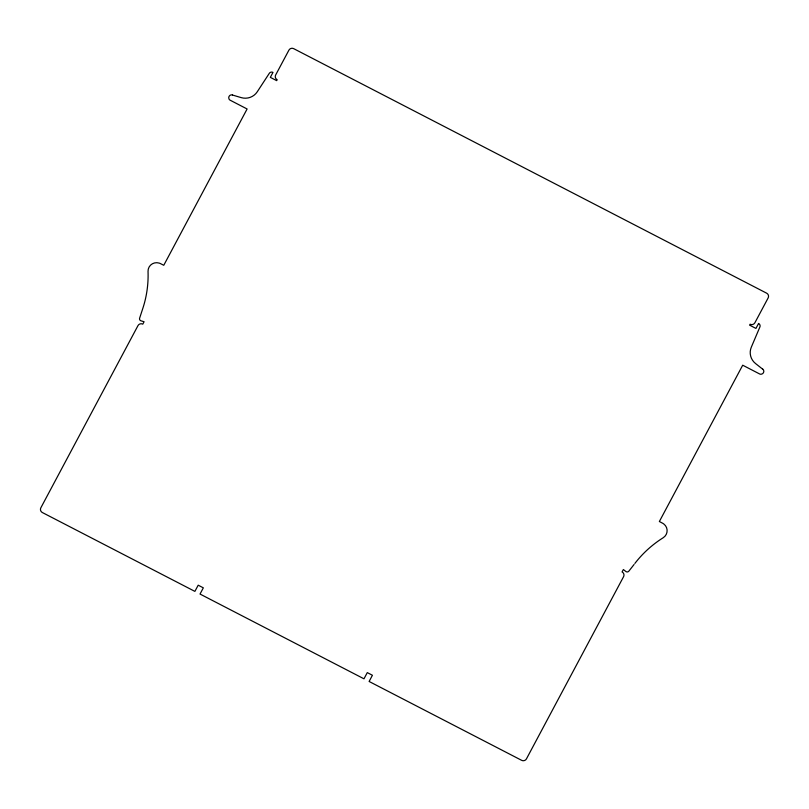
<?xml version="1.0" encoding="UTF-8"?>
<svg xmlns="http://www.w3.org/2000/svg" width="809" height="809" viewBox="0 0 809 809"><rect width="100%" height="100%" fill="white"/><g stroke="black" fill="none" stroke-linecap="round" stroke-linejoin="round"><path stroke-width="1.21" d="M634.883 563.438L635.277 562.922A109.175 107.486 0.7 0 1 663.158 537.763A8.545 8.414 0.7 0 0 663.805 523.989A9.546 9.395 0.7 0 0 662.581 523.211L659.365 521.512L742.702 365.203L759.55 373.92A2.852 2.801 0.7 0 0 761.309 374.203A2.943 2.902 0.7 0 0 762.766 369.096M634.084 564.47L628.856 571.144A2.134 2.103 0.7 0 1 625.842 571.478L623.375 569.536L622.081 571.953A3.56 3.509 0.7 0 1 623.577 576.686L526.457 758.862A3.56 3.509 0.7 0 1 521.653 760.329L369.116 681.471L372.423 675.262L367.286 672.603L363.979 678.812L200.025 594.049L203.332 587.84L198.195 585.19L194.888 591.389L42.351 512.532A3.56 3.509 0.7 0 1 40.854 507.799L137.975 325.633A3.56 3.509 0.7 0 1 142.788 324.156L144.073 321.729L141.049 320.839A2.134 2.103 0.7 0 1 139.613 318.2L142.849 308.32A109.175 107.486 0.7 0 0 148.037 271.44A8.545 8.414 0.7 0 1 159.191 263.097A9.546 9.395 0.7 0 1 160.536 263.643L163.772 265.281L247.109 108.982L230.262 100.265A2.852 2.801 0.7 0 1 229.018 99.001A2.943 2.902 0.7 0 1 232.466 94.926M232.436 95.027L241.193 97.616A14.238 14.026 0.7 0 0 257.272 91.771L269.144 73.568A2.852 2.801 0.7 0 1 272.987 72.395L270.337 77.361L276.678 80.637L277.174 79.707A3.56 3.509 0.7 0 1 275.677 74.964L288.914 50.138A3.56 3.509 0.7 0 1 293.718 48.671L766.649 293.182A3.56 3.509 0.7 0 1 768.145 297.914L754.908 322.74A3.56 3.509 0.7 0 1 750.095 324.217L749.599 325.147L755.94 328.424L758.589 323.458A2.852 2.801 0.7 0 1 759.782 327.24L751.308 347.192A14.238 14.026 0.7 0 0 755.545 363.544L762.695 369.177"/></g></svg>
